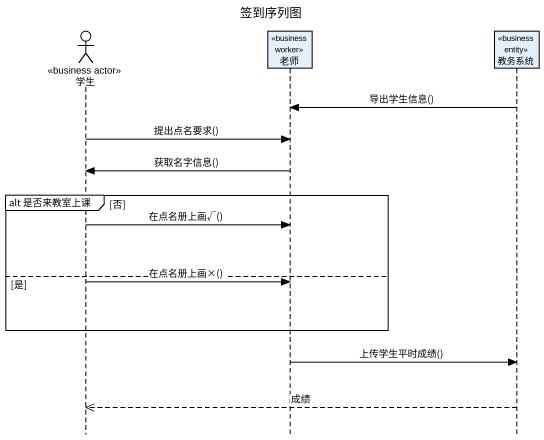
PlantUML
@startuml
title 签到序列图
hide footbox
actor 学生 <<business actor>>
participant 老师 <<business worker>>
participant 教务系统 <<business entity>>

教务系统 -> 老师 : 导出学生信息()
学生 -> 老师 : 提出点名要求()
老师 -> 学生 : 获取名字信息()
group alt 是否来教室上课 [否]
  学生 -> 老师 : 在点名册上画√()
else 是
  学生 -> 老师 : 在点名册上画×()
end
老师 -> 教务系统 : 上传学生平时成绩()
教务系统 -->> 学生 : 成绩
@enduml
